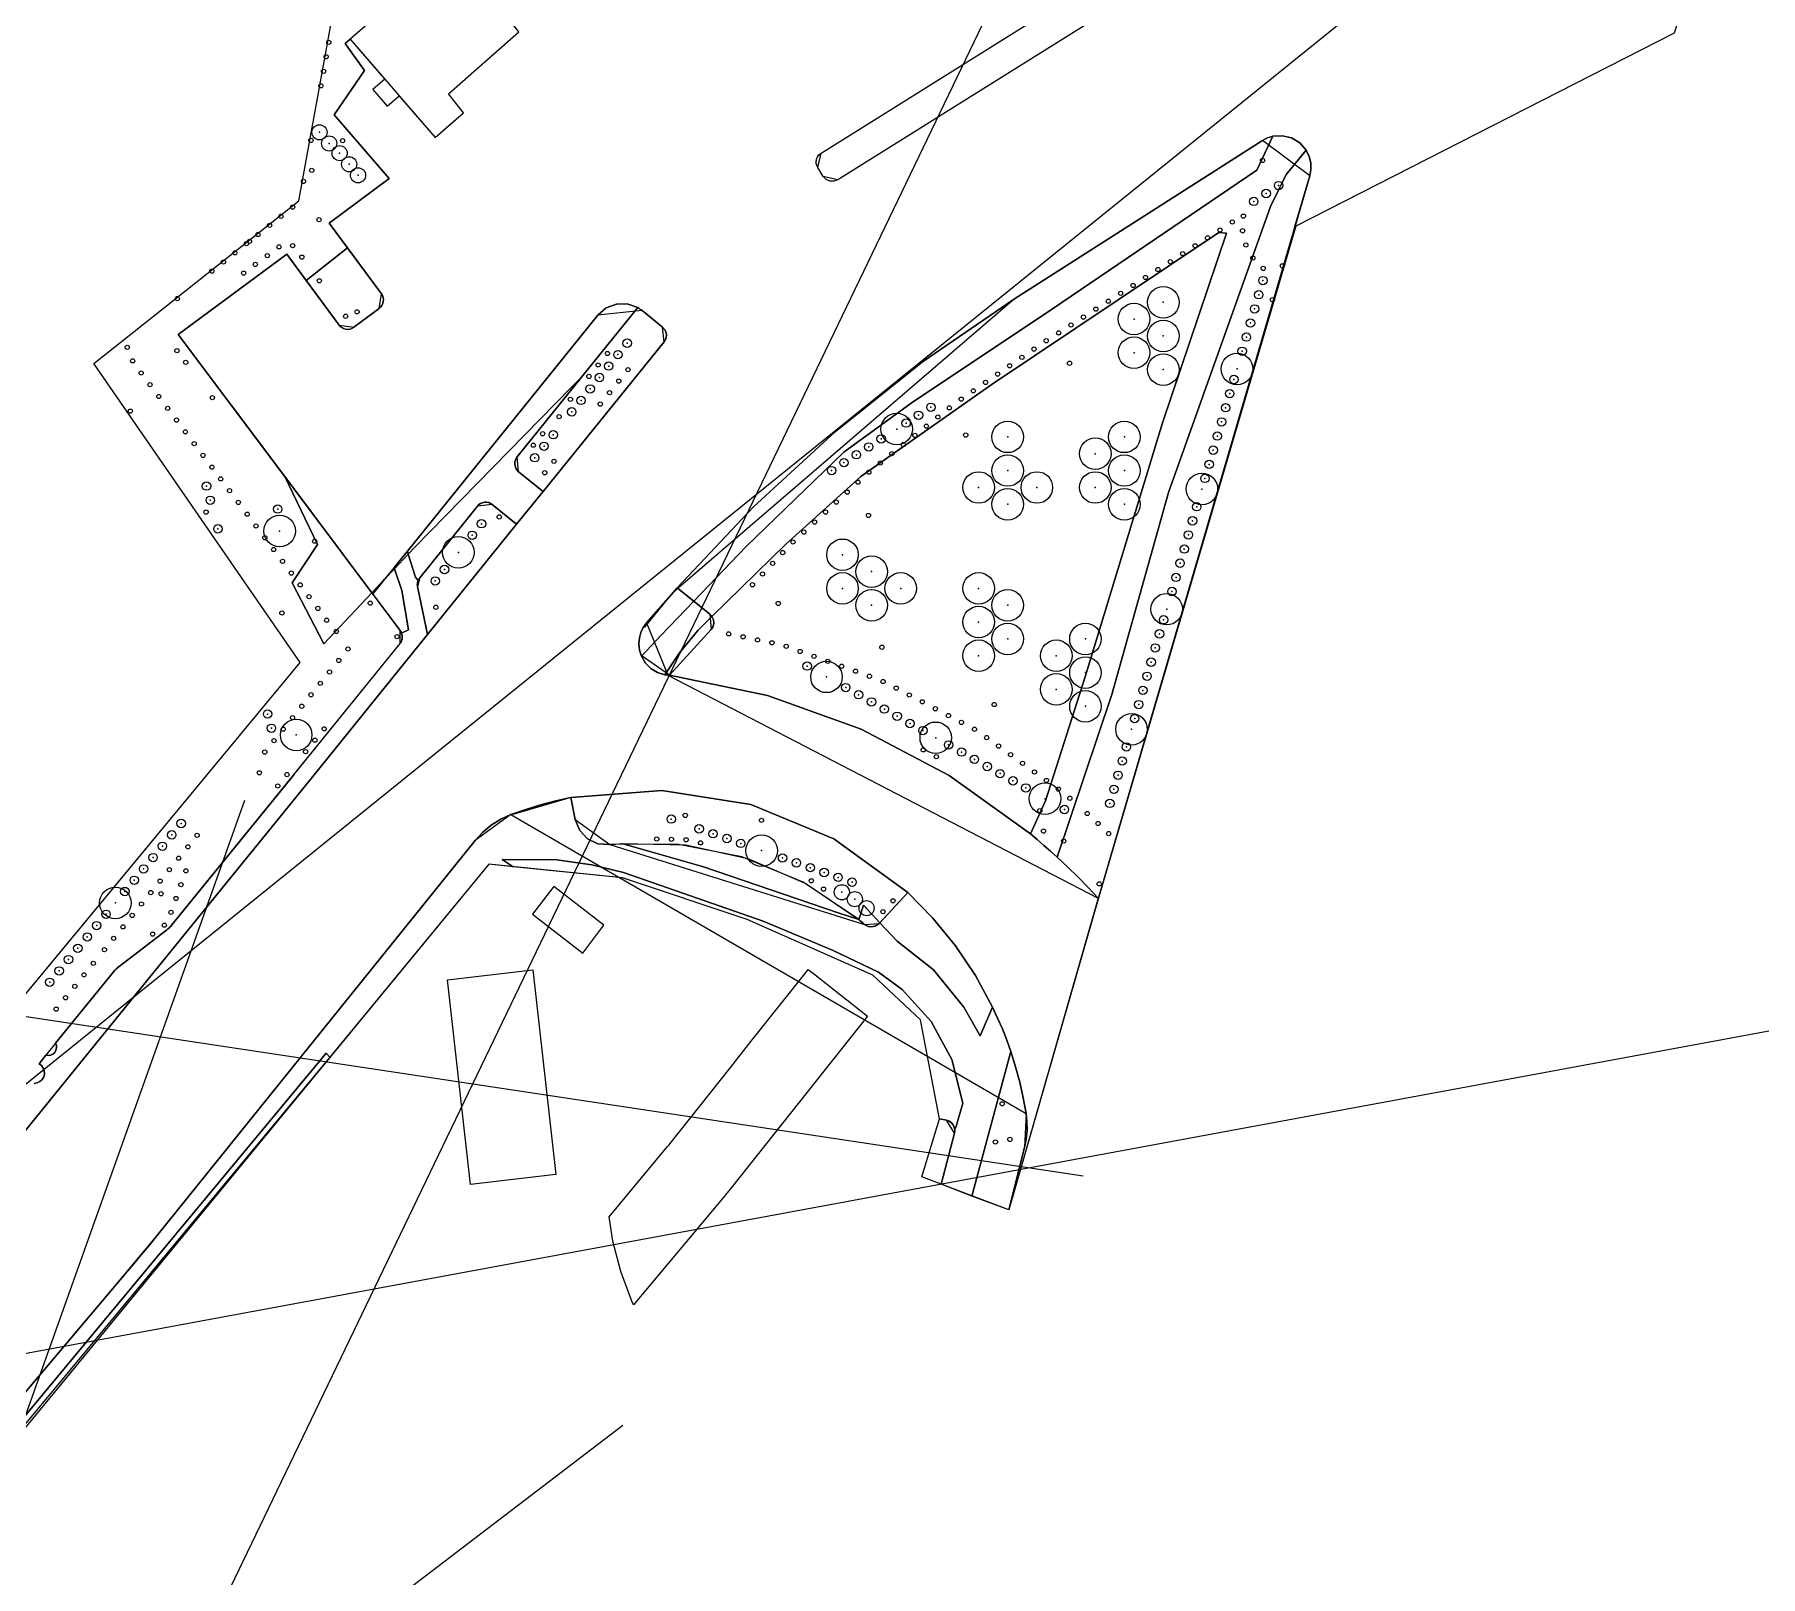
# Model space of a CAD drawing. Header units: metres. Extents: x 13966 to 15478, y -1639 to -430.
# Drawn here: x 15147.6 to 15311.7, y -675.9 to -529.3 of the extents above; entities that cross this region are included whole.
import ezdxf

# ---------------------------------------------------------------- set-up
doc = ezdxf.new("R2010")
doc.units = ezdxf.units.M
for name, color, linetype in [('BOUNDARY', 7, 'Continuous'), ('BUILDING', 7, 'Continuous'), ('CURB', 7, 'Continuous'), ('ELECTR_CABLE', 7, 'Continuous'), ('ELECTR_CABLE_COMM', 7, 'Continuous'), ('GRASS', 7, 'Continuous'), ('NEW_BUSH', 3, 'Continuous'), ('NEW_TREE', 3, 'Continuous'), ('ROAD', 7, 'Continuous'), ('SEWER', 7, 'Continuous'), ('SIDEWALK_PATH', 7, 'Continuous'), ('WATER_PIPELINE', 7, 'Continuous')]:
    doc.layers.add(name, color=color, linetype=linetype)

# ---------------------------------------------------------------- blocks, each defined once
blk = doc.blocks.new('ПУЗЫРЕПЛОДНИК_TINY_WINE_GOLD')
blk.add_circle((0, 0), 0.2)
blk = doc.blocks.new('ЛАПЧАТКА_GOLDFINGER')
blk.add_circle((0, 0), 0.2)
blk = doc.blocks.new('ИВА_БУЛЛАТА')
blk.add_circle((0, 0), 0.2)
blk = doc.blocks.new('СПИРЕЯ_GREFSHEIM')
blk.add_circle((0, 0), 0.2)
blk = doc.blocks.new('ПУЗЫРЕПЛОДНИК_LADY_IN_RED')
blk.add_circle((0, 0), 0.2)
blk = doc.blocks.new('КЛЕН_PRINCETON_GOLD')
blk.add_circle((0, 0), 0.2)
blk = doc.blocks.new('КЛЕН_ГИННАЛА')
blk.add_circle((0, 0), 0.2)
blk = doc.blocks.new('КЛЕН_CRIMSON_SENTRY')
blk.add_circle((0, 0), 0.2)

msp = doc.modelspace()

# ---------------------------------------------------------------- linework, layer by layer
at = {"layer": 'BOUNDARY'}
msp.add_lwpolyline([(15099.76, -677.31), (15172.89, -589.01), (15153.27, -560.58), (15172.77, -545.1), (15178.3, -514.77), (15188.78, -511.69), (15192.5, -514.97), (15195.76, -514.74), (15199.17, -514.5), (15282.57, -480.52), (15287.6, -482.38), (15307.01, -518.02), (15303.54, -529.16), (15267.55, -547.51), (15248.82, -611.29), (15240.27, -641.06), (15232, -637.9), (15233.68, -632.38), (15231.87, -622.97), (15227.34, -618.72), (15215.41, -613.43), (15203.53, -609.47), (15190.82, -608.19), (15141.25, -668.44)], dxfattribs=at)
at = {"layer": 'BUILDING'}
for points in [[(15187.03, -537.94), (15188.44, -536.73), (15186.99, -534.93), (15193.7, -529.05), (15192.38, -527.38), (15194.22, -525.71), (15193.25, -524.51), (15193.57, -524.2), (15189.48, -519.44), (15185.63, -522.78), (15184.87, -523.44), (15183.21, -524.88), (15182.46, -525.54), (15177.64, -529.73), (15180.42, -532.94), (15180.95, -533.55), (15182.12, -534.9), (15182.31, -535.13), (15182.61, -535.47), (15185.72, -539.07), (15187.03, -537.94)], [(15197, -610.3), (15196.66, -610.74), (15194.99, -612.94), (15199.77, -616.63), (15201.78, -613.99), (15197, -610.3)], [(15189.09, -638.62), (15186.89, -619.16), (15195.01, -618.24), (15197.21, -637.69)], [(15207.83, -635.03), (15207.95, -634.9), (15213.84, -627.47), (15215.76, -625.05), (15218.64, -621.43), (15221.12, -618.29), (15221.21, -618.18), (15221.69, -618.56), (15226.83, -622.63), (15213.91, -638.91), (15213.51, -639.42), (15213.44, -639.5), (15213.23, -639.75), (15204.6, -650.09), (15204.6, -650.08), (15204.43, -649.73), (15203.38, -646.91), (15202.63, -644.01), (15202.27, -641.71)]]:
    msp.add_lwpolyline(points, close=True, dxfattribs=at)
at = {"layer": 'CURB'}
msp.add_lwpolyline([(15222.63, -542.79), (15222.1, -541.94), (15222.42, -540.56), (15272.66, -509.13), (15274.04, -509.44), (15274.57, -510.29), (15274.25, -511.67), (15224.01, -543.1)], close=True, dxfattribs=at)
for points in [[(15172.25, -599.72), (15182.39, -587.18), (15182.41, -585.96), (15161.3, -557.83), (15171.62, -550.19), (15176.6, -556.92), (15178, -557.13), (15180.41, -555.35), (15180.62, -553.95), (15175.64, -547.22), (15181.37, -542.97), (15176.14, -536.92), (15179, -532.72), (15177.16, -530.15), (15177.64, -529.73)], [(15264.39, -539.37), (15240.8, -554.41), (15208.4, -582.3), (15205.84, -585.23)], [(15268.88, -542.74), (15264.39, -539.37)], [(15248.79, -611.41), (15268.88, -542.74)], [(15173.42, -600.66), (15207.5, -558.51), (15207.35, -557.11), (15205.41, -555.54), (15201.19, -555.99), (15179.8, -582.48)], [(15195.99, -572.74), (15193.67, -570.87), (15193.52, -569.46), (15204.99, -555.25)], [(15193.48, -575.85), (15191.16, -573.98), (15189.75, -574.13), (15184.26, -580.95), (15184.05, -581.78), (15185.01, -586.34)], [(15193.48, -575.85), (15195.99, -572.74)], [(15208.73, -581.89), (15211.86, -584.42), (15211.97, -585.87), (15208.02, -590.22)], [(15205.65, -585.68), (15208.17, -582.57)], [(15205.84, -585.23), (15207.85, -590.2)], [(15208.02, -590.22), (15205.32, -588.33)], [(15207.85, -590.2), (15248.78, -611.42)], [(15172.29, -599.67), (15160.7, -613.96), (15160.2, -614.45), (15155.68, -617.9), (15155.17, -618.39), (15149.65, -625.21), (15148.73, -626.34), (15148.07, -627.15)], [(15158.17, -619.46), (15173.42, -600.66)], [(15198.64, -601.84), (15193.12, -603.45)], [(15198.64, -601.84), (15199.05, -603.93), (15202.33, -606.32), (15226.55, -613.9), (15227.94, -613.82), (15230.67, -610.88)], [(15192.94, -603.47), (15189.53, -605.94)], [(15192.94, -603.47), (15241.92, -631.87), (15241.77, -635.12), (15240.26, -641.06)], [(15215.47, -793.81), (15215.22, -794.85), (15211.74, -797.91), (15197.91, -799.35), (15188.92, -797.66), (15089.72, -746.59), (15086.54, -727.63), (15101.35, -712.14), (15101.84, -711.59), (15156.3, -647.11), (15159.27, -643.51), (15189.53, -605.94)], [(15144.44, -636.39), (15158.17, -619.46)], [(15236.77, -639.73), (15240.46, -625.99)], [(15233.83, -638.6), (15235.11, -633.75), (15234.34, -632.52), (15233.68, -632.38)]]:
    msp.add_lwpolyline(points, dxfattribs=at)
at = {"layer": 'ELECTR_CABLE'}
msp.add_line((15203.56, -661.56), (14906.97, -887.83), dxfattribs=at)
at = {"layer": 'ELECTR_CABLE_COMM'}
for p, q in [((15002.98, -745.18), (15277.34, -523.69)), ((14872.7, -581.38), (15247.34, -637.81))]:
    msp.add_line(p, q, dxfattribs=at)
at = {"layer": 'GRASS'}
for points in [[(15104.1, -672.07), (15172.89, -589.01), (15153.27, -560.58), (15172.77, -545.1), (15178.3, -514.77)], [(15178.81, -528.71), (15177.16, -530.15), (15179, -532.72), (15176.14, -536.92), (15181.37, -542.97), (15175.64, -547.22), (15177.39, -549.58), (15173.47, -552.69), (15171.62, -550.19), (15161.3, -557.83), (15171.43, -571.32), (15174.54, -577.79), (15172.15, -581.42), (15175.15, -587.23), (15179.72, -582.37), (15181.35, -584.55), (15182.41, -585.96), (15182.54, -586.21), (15182.61, -586.49), (15182.59, -586.77), (15182.5, -587.05), (15160.7, -613.96), (15160.59, -614.09), (15160.47, -614.22), (15160.33, -614.34), (15160.2, -614.45), (15155.68, -617.9), (15155.54, -618.01), (15155.41, -618.13), (15155.29, -618.26), (15155.17, -618.39), (15149.65, -625.21), (15149.72, -625.43), (15149.73, -625.65), (15149.68, -625.87), (15149.56, -626.07), (15149.39, -626.23), (15149.19, -626.33), (15148.96, -626.37), (15148.73, -626.34), (15148.07, -627.15), (15148.3, -627.33), (15148.47, -627.56), (15148.57, -627.83), (15148.58, -628.12), (15148.51, -628.41), (15148.36, -628.65), (15148.15, -628.85), (15147.89, -628.98), (15147.6, -629.02)]]:
    msp.add_lwpolyline(points, dxfattribs=at)
for points in [[(15210.32, -583.18), (15208.74, -581.91), (15216.01, -574.2), (15223.8, -567.03), (15232.07, -560.42), (15240.8, -554.41), (15264.39, -539.37), (15264.62, -539.24), (15264.86, -539.13), (15265.1, -539.04), (15265.36, -538.97), (15263.85, -542.2), (15244.43, -555.36), (15230.99, -564.35), (15224.58, -569), (15215.31, -577.96)], [(15211.86, -584.42), (15210.32, -583.18), (15215.31, -577.96), (15224.58, -569), (15230.99, -564.35), (15244.43, -555.36), (15263.85, -542.2), (15265.36, -538.97), (15266.28, -538.91), (15267.16, -539.13), (15267.94, -539.6), (15268.54, -540.3), (15266.63, -542.59), (15265.14, -545.64), (15255.45, -572.85), (15250.06, -592.06), (15244.87, -607.51), (15244.25, -606.95), (15243.61, -606.39), (15242.97, -605.84), (15242.33, -605.29), (15243.77, -602.14), (15247.54, -590.36), (15254.87, -566.2), (15260.96, -548.19), (15260.24, -548.12), (15250.66, -554.52), (15238.68, -562.55), (15226.21, -571.32), (15219.03, -577.77), (15212.05, -584.62), (15212.01, -584.57), (15211.96, -584.52), (15211.91, -584.47)], [(15248.78, -611.41), (15247.83, -610.41), (15246.86, -609.42), (15245.88, -608.46), (15244.87, -607.51), (15250.06, -592.06), (15255.45, -572.85), (15265.14, -545.64), (15266.63, -542.59), (15268.54, -540.3), (15268.82, -540.88), (15268.98, -541.49), (15269, -542.12), (15268.88, -542.74), (15249.01, -610.65), (15248.82, -611.29)], [(15176.6, -556.92), (15173.47, -552.69), (15177.39, -549.58), (15180.62, -553.95), (15180.72, -554.12), (15180.78, -554.3), (15180.81, -554.49), (15180.8, -554.69), (15180.75, -554.88), (15180.67, -555.06), (15180.55, -555.21), (15180.41, -555.35), (15178, -557.13), (15177.83, -557.23), (15177.64, -557.3), (15177.45, -557.33), (15177.25, -557.32), (15177.06, -557.27), (15176.89, -557.19), (15176.73, -557.07)], [(15242.33, -605.29), (15234.61, -599.74), (15226.24, -595.34), (15217.33, -592.15), (15208.02, -590.22), (15211.97, -585.87), (15212.16, -585.59), (15212.23, -585.26), (15212.2, -584.93), (15212.05, -584.62), (15219.03, -577.77), (15226.21, -571.32), (15238.68, -562.55), (15250.66, -554.52), (15260.24, -548.12), (15260.96, -548.19), (15254.87, -566.2), (15247.54, -590.36), (15243.77, -602.14)], [(15193.67, -570.87), (15193.52, -570.71), (15193.4, -570.52), (15193.33, -570.31), (15193.3, -570.09), (15193.32, -569.92), (15193.36, -569.76), (15193.43, -569.61), (15193.52, -569.46), (15199.65, -561.87), (15204.99, -555.25), (15205.1, -555.32), (15205.2, -555.39), (15205.31, -555.46), (15205.41, -555.54), (15207.35, -557.11), (15207.61, -557.41), (15207.72, -557.78), (15207.69, -558.16), (15207.5, -558.51), (15195.99, -572.74)], [(15174.54, -577.79), (15171.43, -571.32), (15179.72, -582.37), (15175.15, -587.23), (15172.15, -581.42)], [(15184.05, -581.78), (15184.05, -581.73), (15184.04, -581.68), (15184.03, -581.63), (15184.03, -581.58), (15184.04, -581.48), (15184.05, -581.39), (15184.07, -581.29), (15184.11, -581.2), (15184.14, -581.13), (15184.17, -581.07), (15184.21, -581.01), (15184.26, -580.95), (15189.75, -574.13), (15189.89, -573.99), (15190.05, -573.88), (15190.23, -573.81), (15190.43, -573.77), (15190.62, -573.77), (15190.82, -573.8), (15191, -573.88), (15191.16, -573.98), (15193.48, -575.85), (15185.01, -586.33)], [(15199.05, -603.93), (15198.64, -601.84), (15207.29, -601.16), (15215.74, -602.51), (15223.65, -605.78), (15230.67, -610.88), (15228.02, -613.74), (15226.46, -612.08), (15226.01, -613.44), (15220.73, -609.88), (15214.89, -607.47), (15208.7, -606.26), (15202.33, -606.32), (15201.21, -606.24), (15200.22, -605.76), (15199.48, -604.97)], [(15226.55, -613.9), (15226.42, -613.78), (15226.28, -613.67), (15226.15, -613.55), (15226.01, -613.44), (15226.46, -612.08), (15228.02, -613.74), (15227.94, -613.82), (15227.62, -614.05), (15227.26, -614.14), (15226.89, -614.09)], [(15240.26, -641.06), (15236.77, -639.73), (15240.46, -625.99), (15240.91, -627.44), (15241.31, -628.9), (15241.64, -630.38), (15241.92, -631.87), (15242, -632.68), (15242.01, -633.5), (15241.93, -634.31), (15241.77, -635.12)], [(15233.83, -638.6), (15232, -637.9), (15233.68, -632.38), (15234.34, -632.52), (15234.54, -632.58), (15234.71, -632.68), (15234.87, -632.81), (15234.99, -632.97), (15235.08, -633.15), (15235.13, -633.35), (15235.14, -633.55), (15235.11, -633.75)]]:
    msp.add_lwpolyline(points, close=True, dxfattribs=at)
at = {"layer": 'NEW_BUSH'}
for centre, radius in [((15174.73, -538.59), 0.72), ((15175.65, -539.65), 0.72), ((15176.65, -540.57), 0.72), ((15177.56, -541.63), 0.72), ((15178.4, -542.68), 0.72), ((15263.56, -545.16), 0.4), ((15264.74, -544.41), 0.4), ((15265.92, -543.66), 0.4), ((15264.43, -552.69), 0.4), ((15264.04, -554.03), 0.4), ((15263.64, -555.38), 0.4), ((15262.86, -558.06), 0.4), ((15263.25, -556.72), 0.4), ((15203.11, -559.73), 0.4), ((15203.99, -558.64), 0.4), ((15262.46, -559.41), 0.4), ((15202.23, -560.82), 0.4), ((15200.47, -562.99), 0.4), ((15201.35, -561.9), 0.4), ((15261.68, -562.09), 0.4), ((15199.6, -564.08), 0.4), ((15232.87, -564.73), 0.4), ((15260.89, -564.78), 0.4), ((15261.28, -563.44), 0.4), ((15198.72, -565.17), 0.4), ((15230.51, -566.24), 0.4), ((15231.69, -565.49), 0.4), ((15260.5, -566.13), 0.4), ((15196.96, -567.35), 0.4), ((15228.14, -567.74), 0.4), ((15260.1, -567.47), 0.4), ((15195.2, -569.53), 0.4), ((15196.08, -568.44), 0.4), ((15225.78, -569.25), 0.4), ((15226.96, -568.5), 0.4), ((15259.71, -568.81), 0.4), ((15223.42, -570.75), 0.4), ((15224.6, -570), 0.4), ((15259.32, -570.16), 0.4), ((15163.99, -572.23), 0.4), ((15258.92, -571.5), 0.4), ((15164.35, -573.58), 0.4), ((15170.76, -574.41), 0.4), ((15258.14, -574.19), 0.4), ((15165.08, -576.29), 0.4), ((15190.14, -575.81), 0.4), ((15257.74, -575.53), 0.4), ((15189.26, -576.9), 0.4), ((15257.35, -576.87), 0.4), ((15256.56, -579.56), 0.4), ((15256.96, -578.22), 0.4), ((15185.74, -581.25), 0.4), ((15186.62, -580.16), 0.4), ((15256.17, -580.91), 0.4), ((15255.78, -582.25), 0.4), ((15254.99, -584.94), 0.4), ((15254.2, -587.62), 0.4), ((15254.6, -586.28), 0.4), ((15221.1, -589.34), 0.4), ((15253.81, -588.97), 0.4), ((15253.42, -590.31), 0.4), ((15224.77, -591.39), 0.4), ((15225.99, -592.07), 0.4), ((15227.22, -592.75), 0.4), ((15253.02, -591.65), 0.4), ((15169.8, -593.9), 0.4), ((15228.44, -593.43), 0.4), ((15229.66, -594.11), 0.4), ((15252.24, -594.34), 0.4), ((15252.63, -593), 0.4), ((15170.16, -595.25), 0.4), ((15230.88, -594.8), 0.4), ((15232.11, -595.48), 0.4), ((15234.55, -596.84), 0.4), ((15235.78, -597.52), 0.4), ((15251.45, -597.03), 0.4), ((15237, -598.21), 0.4), ((15238.22, -598.89), 0.4), ((15251.06, -598.37), 0.4), ((15239.44, -599.57), 0.4), ((15240.67, -600.25), 0.4), ((15241.89, -600.93), 0.4), ((15250.66, -599.72), 0.4), ((15249.88, -602.4), 0.4), ((15250.27, -601.06), 0.4), ((15208.18, -603.89), 0.4), ((15245.56, -602.98), 0.4), ((15160.69, -605.39), 0.4), ((15161.58, -604.31), 0.4), ((15210.83, -604.82), 0.4), ((15212.15, -605.28), 0.4), ((15213.47, -605.74), 0.4), ((15158.91, -607.55), 0.4), ((15159.8, -606.47), 0.4), ((15214.79, -606.2), 0.4), ((15158.01, -608.63), 0.4), ((15218.76, -607.59), 0.4), ((15220.08, -608.05), 0.4), ((15221.4, -608.51), 0.4), ((15222.72, -608.97), 0.4), ((15156.23, -610.78), 0.4), ((15157.12, -609.71), 0.4), ((15224.04, -609.43), 0.4), ((15224.4, -610.85), 0.72), ((15225.37, -609.89), 0.4), ((15225.63, -611.51), 0.72), ((15226.75, -612.36), 0.72), ((15153.55, -614.02), 0.4), ((15154.44, -612.94), 0.4), ((15152.66, -615.1), 0.4), ((15150.87, -617.25), 0.4), ((15151.76, -616.18), 0.4), ((15149.98, -618.33), 0.4), ((15149.08, -619.41), 0.4)]:
    msp.add_circle(centre, radius, dxfattribs=at)
for p in [(15174.73, -538.59), (15175.65, -539.65), (15176.65, -540.57), (15177.56, -541.63), (15178.4, -542.68), (15264.74, -544.41), (15265.92, -543.66), (15263.56, -545.16), (15264.43, -552.69), (15264.04, -554.03), (15263.64, -555.38), (15263.25, -556.72), (15203.99, -558.64), (15262.46, -559.41), (15262.86, -558.06), (15202.23, -560.82), (15203.11, -559.73), (15201.35, -561.9), (15261.68, -562.09), (15199.6, -564.08), (15200.47, -562.99), (15261.28, -563.44), (15198.72, -565.17), (15231.69, -565.49), (15232.87, -564.73), (15260.5, -566.13), (15260.89, -564.78), (15196.96, -567.35), (15228.14, -567.74), (15230.51, -566.24), (15260.1, -567.47), (15196.08, -568.44), (15225.78, -569.25), (15226.96, -568.5), (15259.71, -568.81), (15195.2, -569.53), (15223.42, -570.75), (15224.6, -570), (15259.32, -570.16), (15163.99, -572.23), (15258.92, -571.5), (15164.35, -573.58), (15258.14, -574.19), (15170.76, -574.41), (15190.14, -575.81), (15257.74, -575.53), (15165.08, -576.29), (15189.26, -576.9), (15257.35, -576.87), (15256.96, -578.22), (15186.62, -580.16), (15256.17, -580.91), (15256.56, -579.56), (15185.74, -581.25), (15255.78, -582.25), (15254.99, -584.94), (15254.6, -586.28), (15253.81, -588.97), (15254.2, -587.62), (15221.1, -589.34), (15253.42, -590.31), (15224.77, -591.39), (15225.99, -592.07), (15253.02, -591.65), (15169.8, -593.9), (15227.22, -592.75), (15228.44, -593.43), (15252.63, -593), (15170.16, -595.25), (15229.66, -594.11), (15230.88, -594.8), (15232.11, -595.48), (15252.24, -594.34), (15234.55, -596.84), (15251.45, -597.03), (15235.78, -597.52), (15237, -598.21), (15238.22, -598.89), (15251.06, -598.37), (15239.44, -599.57), (15240.67, -600.25), (15250.66, -599.72), (15241.89, -600.93), (15250.27, -601.06), (15245.56, -602.98), (15249.88, -602.4), (15160.69, -605.39), (15161.58, -604.31), (15208.18, -603.89), (15210.83, -604.82), (15212.15, -605.28), (15159.8, -606.47), (15213.47, -605.74), (15214.79, -606.2), (15158.01, -608.63), (15158.91, -607.55), (15218.76, -607.59), (15220.08, -608.05), (15221.4, -608.51), (15157.12, -609.71), (15222.72, -608.97), (15224.04, -609.43), (15225.37, -609.89), (15156.23, -610.78), (15224.4, -610.85), (15225.63, -611.51), (15154.44, -612.94), (15226.75, -612.36), (15152.66, -615.1), (15153.55, -614.02), (15151.76, -616.18), (15149.98, -618.33), (15150.87, -617.25), (15149.08, -619.41)]:
    msp.add_point(p, dxfattribs=at)
at = {"layer": 'NEW_TREE'}
for centre in [(15254.96, -554.75), (15252.18, -556.35), (15254.96, -557.95), (15252.18, -559.55), (15254.96, -561.15), (15261.97, -561.09), (15229.62, -566.8), (15240.17, -567.55), (15251.26, -567.55), (15248.49, -569.15), (15240.17, -570.75), (15251.26, -570.75), (15237.4, -572.36), (15242.94, -572.36), (15248.49, -572.36), (15258.63, -572.51), (15240.17, -573.96), (15251.26, -573.96), (15170.94, -576.5), (15187.94, -578.53), (15224.46, -578.76), (15227.23, -580.36), (15224.46, -581.96), (15230, -581.96), (15237.4, -581.96), (15227.23, -583.56), (15240.17, -583.56), (15255.29, -583.93), (15237.4, -585.16), (15240.17, -586.76), (15247.56, -586.76), (15237.4, -588.36), (15244.79, -588.36), (15222.94, -590.37), (15247.56, -589.96), (15244.79, -591.56), (15247.56, -593.16), (15251.94, -595.35), (15172.52, -595.89), (15233.33, -596.16), (15243.72, -601.95), (15216.77, -606.89), (15155.33, -611.86)]:
    msp.add_circle(centre, 1.5, dxfattribs=at)
for p in [(15254.96, -554.75), (15252.18, -556.35), (15252.18, -559.55), (15254.96, -557.95), (15254.96, -561.15), (15261.97, -561.09), (15229.62, -566.8), (15240.17, -567.55), (15251.26, -567.55), (15248.49, -569.15), (15240.17, -570.75), (15251.26, -570.75), (15237.4, -572.36), (15242.94, -572.36), (15248.49, -572.36), (15258.63, -572.51), (15240.17, -573.96), (15251.26, -573.96), (15170.94, -576.5), (15187.94, -578.53), (15224.46, -578.76), (15227.23, -580.36), (15224.46, -581.96), (15230, -581.96), (15237.4, -581.96), (15227.23, -583.56), (15240.17, -583.56), (15255.29, -583.93), (15237.4, -585.16), (15240.17, -586.76), (15247.56, -586.76), (15237.4, -588.36), (15244.79, -588.36), (15222.94, -590.37), (15247.56, -589.96), (15244.79, -591.56), (15247.56, -593.16), (15251.94, -595.35), (15172.52, -595.89), (15233.33, -596.16), (15243.72, -601.95), (15216.77, -606.89), (15155.33, -611.86)]:
    msp.add_point(p, dxfattribs=at)
at = {"layer": 'ROAD'}
for points in [[(15274.25, -511.67), (15224.01, -543.1), (15223.64, -543.24), (15223.26, -543.23), (15222.91, -543.07), (15222.63, -542.79), (15222.1, -541.94), (15222.04, -541.81), (15221.99, -541.68), (15221.96, -541.55), (15221.95, -541.41), (15221.98, -541.16), (15222.08, -540.92), (15222.22, -540.72), (15222.42, -540.56), (15272.66, -509.13)], [(15303.54, -529.16), (15270.61, -545.95), (15267.55, -547.51), (15267.48, -547.55), (15268.88, -542.74), (15269, -542.12), (15268.98, -541.49), (15268.82, -540.88), (15268.54, -540.3), (15267.94, -539.6), (15267.16, -539.13), (15266.28, -538.91), (15265.36, -538.97), (15265.1, -539.04), (15264.86, -539.13), (15264.62, -539.24), (15264.39, -539.37), (15240.8, -554.41), (15232.07, -560.42), (15223.8, -567.03), (15216.01, -574.2), (15208.74, -581.91), (15208.4, -582.3), (15205.84, -585.23), (15205.52, -585.67), (15205.29, -586.15), (15205.15, -586.67), (15205.1, -587.21), (15205.12, -587.52), (15205.17, -587.82), (15205.24, -588.12), (15205.35, -588.41), (15205.74, -589.05), (15206.25, -589.57), (15206.88, -589.94), (15207.58, -590.16), (15207.85, -590.2), (15208.02, -590.22), (15217.33, -592.15), (15226.24, -595.34), (15234.61, -599.74), (15242.33, -605.29), (15242.97, -605.84), (15243.61, -606.39), (15244.25, -606.95), (15244.87, -607.51), (15245.88, -608.46), (15246.86, -609.42), (15247.83, -610.41), (15248.78, -611.41), (15240.27, -641.06), (15241.77, -635.12), (15241.93, -634.31), (15242.01, -633.5), (15242, -632.68), (15241.92, -631.87), (15241.64, -630.38), (15241.31, -628.9), (15240.91, -627.44), (15240.46, -625.99), (15240.08, -624.92), (15239.66, -623.85), (15239.21, -622.81), (15238.73, -621.77), (15237.1, -618.77), (15235.21, -615.95), (15233.06, -613.31), (15230.67, -610.88), (15223.65, -605.78), (15215.74, -602.51), (15207.29, -601.16), (15198.64, -601.84), (15197.19, -602.16), (15195.76, -602.54), (15194.34, -602.97), (15192.94, -603.47), (15191.97, -603.91), (15191.07, -604.47), (15190.25, -605.15), (15189.53, -605.94), (15159.27, -643.51), (15158.53, -644.42), (15157.79, -645.32), (15157.05, -646.22), (15156.3, -647.11), (15101.84, -711.59)], [(15144.44, -636.39), (15158.17, -619.46), (15173.42, -600.66), (15185, -586.33), (15193.48, -575.85), (15195.99, -572.74), (15207.5, -558.51), (15207.69, -558.16), (15207.72, -557.78), (15207.61, -557.41), (15207.35, -557.11), (15205.41, -555.54), (15205.31, -555.46), (15205.2, -555.39), (15205.1, -555.32), (15204.99, -555.25), (15203.99, -554.91), (15202.96, -554.92), (15201.99, -555.29), (15201.19, -555.99), (15183.09, -578.42), (15181.84, -579.97), (15180.93, -581.08), (15179.72, -582.37), (15171.43, -571.32), (15161.3, -557.83), (15171.62, -550.19), (15173.47, -552.69), (15176.6, -556.92), (15176.89, -557.19), (15177.25, -557.32), (15177.64, -557.3), (15178, -557.13), (15180.41, -555.35), (15180.55, -555.21), (15180.67, -555.06), (15180.75, -554.88), (15180.8, -554.69), (15180.81, -554.49), (15180.78, -554.3), (15180.72, -554.12), (15180.62, -553.95), (15177.39, -549.58), (15175.64, -547.22), (15181.37, -542.97), (15176.14, -536.92), (15179, -532.72), (15177.16, -530.15), (15177.64, -529.73), (15180.95, -533.55), (15179.81, -534.53), (15181.18, -536.11), (15182.31, -535.13), (15185.72, -539.07), (15188.44, -536.73), (15186.99, -534.93), (15193.7, -529.05)]]:
    msp.add_lwpolyline(points, dxfattribs=at)
at = {"layer": 'SEWER'}
msp.add_line((15167.59, -602.13), (15072.43, -869.19), dxfattribs=at)
at = {"layer": 'SIDEWALK_PATH'}
for points in [[(15222.1, -541.94), (15221.96, -541.57), (15221.98, -541.18), (15222.13, -540.83), (15222.42, -540.56), (15272.66, -509.13), (15273.03, -508.99), (15273.42, -509), (15273.77, -509.15), (15274.04, -509.44), (15274.57, -510.29), (15274.66, -510.47), (15274.71, -510.66), (15274.72, -510.85), (15274.7, -511.05), (15274.63, -511.23), (15274.54, -511.4), (15274.41, -511.55), (15274.25, -511.67), (15224.01, -543.1), (15223.64, -543.24), (15223.26, -543.23), (15222.91, -543.07), (15222.63, -542.79)], [(15183.17, -578.7), (15183.09, -578.42), (15201.19, -555.99), (15201.99, -555.29), (15202.96, -554.92), (15203.99, -554.91), (15204.99, -555.25), (15199.65, -561.87), (15198.66, -562.84), (15183.8, -578.03)], [(15183.86, -580.89), (15183.17, -578.7), (15183.8, -578.03), (15198.66, -562.84), (15199.65, -561.87), (15193.52, -569.46), (15193.43, -569.61), (15193.36, -569.76), (15193.32, -569.92), (15193.3, -570.09), (15193.33, -570.31), (15193.4, -570.52), (15193.52, -570.71), (15193.67, -570.87), (15195.99, -572.74), (15193.48, -575.85), (15191.16, -573.98), (15191, -573.88), (15190.82, -573.8), (15190.62, -573.77), (15190.43, -573.77), (15190.23, -573.81), (15190.05, -573.88), (15189.89, -573.99), (15189.75, -574.13), (15184.26, -580.95), (15184.21, -581.01), (15184.17, -581.07), (15184.14, -581.13), (15184.11, -581.2)], [(15181.87, -580.08), (15181.84, -579.97), (15183.09, -578.42), (15183.17, -578.7)], [(15182.41, -585.96), (15179.8, -582.48), (15180.93, -581.08), (15181.87, -580.08), (15182.55, -582.17), (15183.21, -585.91), (15182.54, -586.2), (15182.52, -586.14), (15182.49, -586.07), (15182.45, -586.01)], [(15205.35, -588.41), (15205.24, -588.12), (15205.17, -587.82), (15205.12, -587.52), (15205.1, -587.21), (15205.15, -586.67), (15205.29, -586.15), (15205.52, -585.67), (15205.84, -585.23), (15208.4, -582.3), (15208.49, -582.2), (15208.57, -582.1), (15208.66, -582), (15208.74, -581.91), (15210.32, -583.18), (15207.23, -586.41)], [(15205.36, -588.41), (15207.23, -586.41), (15210.32, -583.18), (15211.86, -584.42), (15211.91, -584.47), (15211.96, -584.52), (15212.01, -584.57), (15212.05, -584.62), (15210.7, -585.95), (15208.96, -588.07), (15207.58, -590.16), (15206.88, -589.94), (15206.25, -589.57), (15205.74, -589.05)], [(15207.85, -590.2), (15207.78, -590.19), (15207.71, -590.18), (15207.65, -590.17), (15207.58, -590.16), (15208.96, -588.07), (15210.7, -585.95), (15212.05, -584.62), (15212.2, -584.93), (15212.23, -585.26), (15212.16, -585.59), (15211.97, -585.87), (15208.02, -590.22), (15207.94, -590.21)], [(15211.23, -608.43), (15203.48, -606.22), (15209.56, -606.35), (15215.45, -607.64), (15220.98, -610.02), (15226.01, -613.44), (15224.04, -612.8)], [(15193.16, -608.43), (15192.09, -607.72), (15197.3, -607.75), (15200.62, -608.23), (15203.64, -608.96), (15216.93, -613.61), (15223.57, -616.4), (15227.88, -618.45), (15230.12, -620.1), (15232.88, -623.13), (15234.84, -626.75), (15235.89, -630.89), (15235.25, -633.21), (15235.12, -633.31), (15235.03, -633.03), (15234.85, -632.8), (15234.62, -632.62), (15234.34, -632.52), (15233.68, -632.38), (15231.87, -622.97), (15227.34, -618.72), (15215.41, -613.43), (15203.53, -609.47)], [(15229.65, -615.49), (15228.02, -613.74), (15230.67, -610.88), (15233.06, -613.31), (15235.21, -615.95), (15237.1, -618.77), (15238.73, -621.77), (15237.55, -624.49), (15236.01, -621.76), (15233.1, -618.23)], [(15096.64, -720.68), (15096.53, -720.6), (15096.42, -720.53), (15096.3, -720.47), (15096.17, -720.43), (15096.43, -719.61), (15105.51, -709.88), (15112.88, -701.39), (15175.36, -626.14), (15175.72, -626.53), (15097.11, -721.14)]]:
    msp.add_lwpolyline(points, close=True, dxfattribs=at)
for points in [[(15147.6, -629.02), (15147.89, -628.98), (15148.15, -628.85), (15148.36, -628.65), (15148.51, -628.41), (15148.58, -628.12), (15148.57, -627.83), (15148.47, -627.56), (15148.3, -627.33), (15148.07, -627.15), (15148.73, -626.34), (15148.96, -626.37), (15149.19, -626.33), (15149.39, -626.23), (15149.56, -626.07), (15149.68, -625.87), (15149.73, -625.65), (15149.72, -625.43), (15149.65, -625.21), (15155.17, -618.39), (15155.29, -618.26), (15155.41, -618.13), (15155.54, -618.01), (15155.68, -617.9), (15160.2, -614.45), (15160.33, -614.34), (15160.47, -614.22), (15160.59, -614.09), (15160.7, -613.96), (15172.25, -599.72), (15172.29, -599.67), (15182.39, -587.18), (15182.52, -586.96), (15182.6, -586.72), (15182.6, -586.46), (15182.54, -586.2), (15183.21, -585.91), (15182.55, -582.17), (15181.87, -580.08), (15183.17, -578.7), (15183.86, -580.89), (15184.11, -581.2), (15184.07, -581.29), (15184.05, -581.39), (15184.04, -581.48), (15184.03, -581.58), (15184.03, -581.63), (15184.04, -581.68), (15184.05, -581.73), (15184.05, -581.78), (15185.01, -586.33), (15173.42, -600.66), (15158.17, -619.46), (15144.44, -636.39)], [(15101.84, -711.59), (15156.3, -647.11), (15157.05, -646.22), (15157.79, -645.32), (15158.53, -644.42), (15159.27, -643.51), (15189.53, -605.94), (15190.25, -605.15), (15191.07, -604.47), (15191.97, -603.91), (15192.94, -603.47), (15194.34, -602.97), (15195.76, -602.54), (15197.19, -602.16), (15198.64, -601.84), (15199.05, -603.93), (15199.48, -604.97), (15200.22, -605.76), (15201.21, -606.24), (15202.33, -606.32), (15202.61, -606.29), (15202.9, -606.27), (15203.19, -606.24), (15203.48, -606.22), (15211.23, -608.43), (15224.04, -612.8), (15226.01, -613.44), (15226.15, -613.55), (15226.28, -613.67), (15226.42, -613.78), (15226.55, -613.9), (15226.89, -614.09), (15227.26, -614.14), (15227.62, -614.05), (15227.94, -613.82), (15228.02, -613.74), (15229.65, -615.49), (15233.1, -618.23), (15236.01, -621.76), (15237.55, -624.49), (15238.73, -621.77), (15239.21, -622.81), (15239.66, -623.85), (15240.08, -624.92), (15240.46, -625.99), (15236.77, -639.73), (15233.83, -638.6), (15235.11, -633.75), (15235.13, -633.64), (15235.14, -633.53), (15235.14, -633.42), (15235.12, -633.31), (15235.25, -633.21), (15235.89, -630.89), (15234.84, -626.75), (15232.88, -623.13), (15230.12, -620.1), (15227.88, -618.45), (15223.57, -616.4), (15216.93, -613.61), (15203.64, -608.96), (15200.62, -608.23), (15197.3, -607.75), (15192.09, -607.72), (15193.16, -608.43), (15190.82, -608.19), (15175.73, -626.53), (15175.36, -626.14), (15112.88, -701.39)]]:
    msp.add_lwpolyline(points, dxfattribs=at)
at = {"layer": 'WATER_PIPELINE'}
for p, q in [((15137.68, -736.42), (15248.26, -506.5)), ((15477.51, -593.53), (15061.01, -670.58))]:
    msp.add_line(p, q, dxfattribs=at)

# ---------------------------------------------------------------- block references
at = {"layer": 'BUSH'}
for name, p in [('ИВА_БУЛЛАТА', (15175.62, -530.03)), ('ЛАПЧАТКА_GOLDFINGER', (15175.37, -531.41)), ('ПУЗЫРЕПЛОДНИК_TINY_WINE_GOLD', (15175.12, -532.79)), ('ПУЗЫРЕПЛОДНИК_LADY_IN_RED', (15174.87, -534.17)), ('ПУЗЫРЕПЛОДНИК_TINY_WINE_GOLD', (15176.94, -539.38)), ('СПИРЕЯ_GREFSHEIM', (15264.4, -541.26)), ('ИВА_БУЛЛАТА', (15173.21, -543.26)), ('СПИРЕЯ_GREFSHEIM', (15174, -542.21)), ('ПУЗЫРЕПЛОДНИК_TINY_WINE_GOLD', (15171.08, -546.57)), ('ЛАПЧАТКА_GOLDFINGER', (15172.18, -545.7)), ('СПИРЕЯ_GREFSHEIM', (15262.58, -546.56)), ('ПУЗЫРЕПЛОДНИК_LADY_IN_RED', (15169.99, -547.44)), ('ПУЗЫРЕПЛОДНИК_LADY_IN_RED', (15174.69, -546.9)), ('ПУЗЫРЕПЛОДНИК_TINY_WINE_GOLD', (15260.35, -547.88)), ('ПУЗЫРЕПЛОДНИК_LADY_IN_RED', (15261.53, -547.12)), ('ИВА_БУЛЛАТА', (15262.5, -547.95)), ('ИВА_БУЛЛАТА', (15167.79, -549.18)), ('СПИРЕЯ_GREFSHEIM', (15168.89, -548.31)), ('СПИРЕЯ_GREFSHEIM', (15170.89, -549.48)), ('ИВА_БУЛЛАТА', (15172.18, -549.37)), ('ИВА_БУЛЛАТА', (15257.99, -549.38)), ('ЛАПЧАТКА_GOLDFINGER', (15259.17, -548.63)), ('ЛАПЧАТКА_GOLDFINGER', (15262.81, -549.31)), ('ПУЗЫРЕПЛОДНИК_TINY_WINE_GOLD', (15165.6, -550.92)), ('ЛАПЧАТКА_GOLDFINGER', (15166.7, -550.05)), ('ПУЗЫРЕПЛОДНИК_TINY_WINE_GOLD', (15168.64, -551.15)), ('ПУЗЫРЕПЛОДНИК_LADY_IN_RED', (15169.77, -550.32)), ('ЛАПЧАТКА_GOLDFINGER', (15173.06, -550.46)), ('ПУЗЫРЕПЛОДНИК_LADY_IN_RED', (15255.63, -550.89)), ('СПИРЕЯ_GREFSHEIM', (15256.81, -550.13)), ('ПУЗЫРЕПЛОДНИК_TINY_WINE_GOLD', (15263.48, -550.54)), ('ПУЗЫРЕПЛОДНИК_LADY_IN_RED', (15264.46, -551.53)), ('СПИРЕЯ_GREFSHEIM', (15266.28, -551.28)), ('ПУЗЫРЕПЛОДНИК_LADY_IN_RED', (15164.5, -551.79)), ('ЛАПЧАТКА_GOLDFINGER', (15167.52, -551.98)), ('ПУЗЫРЕПЛОДНИК_TINY_WINE_GOLD', (15174.72, -552.71)), ('ИВА_БУЛЛАТА', (15252.09, -553.15)), ('ЛАПЧАТКА_GOLDFINGER', (15253.27, -552.39)), ('ПУЗЫРЕПЛОДНИК_TINY_WINE_GOLD', (15254.45, -551.64)), ('СПИРЕЯ_GREFSHEIM', (15161.22, -554.4)), ('ПУЗЫРЕПЛОДНИК_LADY_IN_RED', (15249.73, -554.65)), ('СПИРЕЯ_GREFSHEIM', (15250.91, -553.9)), ('ПУЗЫРЕПЛОДНИК_LADY_IN_RED', (15177.22, -556.08)), ('СПИРЕЯ_GREFSHEIM', (15178.31, -555.66)), ('ЛАПЧАТКА_GOLDFINGER', (15247.37, -556.16)), ('ПУЗЫРЕПЛОДНИК_TINY_WINE_GOLD', (15248.55, -555.4)), ('СПИРЕЯ_GREFSHEIM', (15245.01, -557.66)), ('ИВА_БУЛЛАТА', (15246.19, -556.91)), ('ИВА_БУЛЛАТА', (15156.45, -559.03)), ('ЛАПЧАТКА_GOLDFINGER', (15161.18, -559.35)), ('ПУЗЫРЕПЛОДНИК_TINY_WINE_GOLD', (15202.11, -559.62)), ('ПУЗЫРЕПЛОДНИК_TINY_WINE_GOLD', (15242.67, -559.2)), ('ПУЗЫРЕПЛОДНИК_LADY_IN_RED', (15243.83, -558.41)), ('ЛАПЧАТКА_GOLDFINGER', (15156.97, -560.32)), ('ИВА_БУЛЛАТА', (15162.02, -560.46)), ('ПУЗЫРЕПЛОДНИК_LADY_IN_RED', (15201.23, -560.71)), ('СПИРЕЯ_GREFSHEIM', (15204.07, -561.16)), ('ИВА_БУЛЛАТА', (15240.36, -560.79)), ('ЛАПЧАТКА_GOLDFINGER', (15241.52, -559.99)), ('ПУЗЫРЕПЛОДНИК_TINY_WINE_GOLD', (15157.78, -561.47)), ('ПУЗЫРЕПЛОДНИК_LADY_IN_RED', (15158.62, -562.59)), ('СПИРЕЯ_GREFSHEIM', (15200.35, -561.8)), ('ПУЗЫРЕПЛОДНИК_LADY_IN_RED', (15203.19, -562.25)), ('ПУЗЫРЕПЛОДНИК_LADY_IN_RED', (15238.06, -562.37)), ('СПИРЕЯ_GREFSHEIM', (15239.21, -561.58)), ('СПИРЕЯ_GREFSHEIM', (15159.46, -563.71)), ('СПИРЕЯ_GREFSHEIM', (15164.55, -563.82)), ('ИВА_БУЛЛАТА', (15198.59, -563.98)), ('ЛАПЧАТКА_GOLDFINGER', (15201.43, -564.43)), ('ПУЗЫРЕПЛОДНИК_TINY_WINE_GOLD', (15202.31, -563.34)), ('ЛАПЧАТКА_GOLDFINGER', (15235.75, -563.96)), ('ПУЗЫРЕПЛОДНИК_TINY_WINE_GOLD', (15236.9, -563.17)), ('ИВА_БУЛЛАТА', (15160.3, -564.83)), ('ЛАПЧАТКА_GOLDFINGER', (15161.14, -565.95)), ('СПИРЕЯ_GREFSHEIM', (15233.53, -565.66)), ('ИВА_БУЛЛАТА', (15234.62, -564.79)), ('ПУЗЫРЕПЛОДНИК_TINY_WINE_GOLD', (15161.98, -567.07)), ('ЛАПЧАТКА_GOLDFINGER', (15195.95, -567.25)), ('ПУЗЫРЕПЛОДНИК_TINY_WINE_GOLD', (15231.34, -567.41)), ('ПУЗЫРЕПЛОДНИК_LADY_IN_RED', (15232.43, -566.53)), ('ПУЗЫРЕПЛОДНИК_LADY_IN_RED', (15162.82, -568.19)), ('СПИРЕЯ_GREFSHEIM', (15163.66, -569.31)), ('ПУЗЫРЕПЛОДНИК_TINY_WINE_GOLD', (15195.07, -568.34)), ('ИВА_БУЛЛАТА', (15229.15, -569.15)), ('ЛАПЧАТКА_GOLDFINGER', (15230.24, -568.28)), ('ИВА_БУЛЛАТА', (15164.5, -570.43)), ('СПИРЕЯ_GREFSHEIM', (15196.15, -570.96)), ('ИВА_БУЛЛАТА', (15197.03, -569.87)), ('ПУЗЫРЕПЛОДНИК_LADY_IN_RED', (15226.97, -570.91)), ('СПИРЕЯ_GREFSHEIM', (15228.06, -570.03)), ('ЛАПЧАТКА_GOLDFINGER', (15165.34, -571.54)), ('ПУЗЫРЕПЛОДНИК_TINY_WINE_GOLD', (15166.18, -572.66)), ('ЛАПЧАТКА_GOLDFINGER', (15224.91, -572.8)), ('ПУЗЫРЕПЛОДНИК_TINY_WINE_GOLD', (15225.94, -571.86)), ('ПУЗЫРЕПЛОДНИК_LADY_IN_RED', (15167.02, -573.78)), ('ИВА_БУЛЛАТА', (15223.88, -573.75)), ('СПИРЕЯ_GREFSHEIM', (15167.86, -574.9)), ('ИВА_БУЛЛАТА', (15168.7, -576.02)), ('ИВА_БУЛЛАТА', (15191.82, -575.16)), ('ПУЗЫРЕПЛОДНИК_LADY_IN_RED', (15221.82, -575.65)), ('СПИРЕЯ_GREFSHEIM', (15222.85, -574.7)), ('ЛАПЧАТКА_GOLDFINGER', (15169.54, -577.14)), ('ЛАПЧАТКА_GOLDFINGER', (15174.28, -577.47)), ('ЛАПЧАТКА_GOLDFINGER', (15219.76, -577.55)), ('ПУЗЫРЕПЛОДНИК_TINY_WINE_GOLD', (15220.79, -576.6)), ('ПУЗЫРЕПЛОДНИК_TINY_WINE_GOLD', (15170.38, -578.26)), ('ПУЗЫРЕПЛОДНИК_LADY_IN_RED', (15171.22, -579.38)), ('ИВА_БУЛЛАТА', (15218.78, -578.55)), ('СПИРЕЯ_GREFSHEIM', (15172.06, -580.5)), ('ПУЗЫРЕПЛОДНИК_LADY_IN_RED', (15216.86, -580.59)), ('СПИРЕЯ_GREFSHEIM', (15217.82, -579.57)), ('ИВА_БУЛЛАТА', (15172.9, -581.62)), ('ЛАПЧАТКА_GOLDFINGER', (15173.74, -582.74)), ('ПУЗЫРЕПЛОДНИК_TINY_WINE_GOLD', (15215.9, -581.61)), ('ПУЗЫРЕПЛОДНИК_TINY_WINE_GOLD', (15174.58, -583.86)), ('ИВА_БУЛЛАТА', (15179.56, -583.36)), ('СПИРЕЯ_GREFSHEIM', (15185.8, -583.75)), ('ПУЗЫРЕПЛОДНИК_LADY_IN_RED', (15175.42, -584.98)), ('СПИРЕЯ_GREFSHEIM', (15176.33, -586.05)), ('ПУЗЫРЕПЛОДНИК_LADY_IN_RED', (15182.1, -586.54)), ('ИВА_БУЛЛАТА', (15213.64, -586.28)), ('СПИРЕЯ_GREFSHEIM', (15215.01, -586.56)), ('ПУЗЫРЕПЛОДНИК_LADY_IN_RED', (15216.38, -586.85)), ('ПУЗЫРЕПЛОДНИК_TINY_WINE_GOLD', (15217.75, -587.13)), ('ЛАПЧАТКА_GOLDFINGER', (15219.11, -587.47)), ('ЛАПЧАТКА_GOLDFINGER', (15176.57, -588.81)), ('ИВА_БУЛЛАТА', (15177.45, -587.72)), ('ИВА_БУЛЛАТА', (15220.43, -587.95)), ('СПИРЕЯ_GREFSHEIM', (15221.75, -588.42)), ('ПУЗЫРЕПЛОДНИК_LADY_IN_RED', (15223.06, -588.89)), ('ПУЗЫРЕПЛОДНИК_TINY_WINE_GOLD', (15175.69, -589.9)), ('ПУЗЫРЕПЛОДНИК_TINY_WINE_GOLD', (15224.38, -589.36)), ('ЛАПЧАТКА_GOLDFINGER', (15225.7, -589.83)), ('ИВА_БУЛЛАТА', (15227.02, -590.31)), ('СПИРЕЯ_GREFSHEIM', (15228.32, -590.81)), ('СПИРЕЯ_GREFSHEIM', (15173.93, -592.07)), ('ПУЗЫРЕПЛОДНИК_LADY_IN_RED', (15174.81, -590.98)), ('ПУЗЫРЕПЛОДНИК_LADY_IN_RED', (15229.57, -591.44)), ('ПУЗЫРЕПЛОДНИК_TINY_WINE_GOLD', (15230.81, -592.09)), ('ИВА_БУЛЛАТА', (15173.05, -593.16)), ('ЛАПЧАТКА_GOLDFINGER', (15232.05, -592.74)), ('ИВА_БУЛЛАТА', (15233.29, -593.4)), ('СПИРЕЯ_GREFSHEIM', (15234.53, -594.05)), ('ПУЗЫРЕПЛОДНИК_TINY_WINE_GOLD', (15171.29, -595.34)), ('ЛАПЧАТКА_GOLDFINGER', (15172.17, -594.25)), ('ПУЗЫРЕПЛОДНИК_LADY_IN_RED', (15175.18, -595.31)), ('ПУЗЫРЕПЛОДНИК_LADY_IN_RED', (15235.77, -594.7)), ('ПУЗЫРЕПЛОДНИК_TINY_WINE_GOLD', (15237.01, -595.35)), ('СПИРЕЯ_GREFSHEIM', (15169.53, -597.52)), ('ПУЗЫРЕПЛОДНИК_LADY_IN_RED', (15170.41, -596.43)), ('ЛАПЧАТКА_GOLDFINGER', (15173.41, -597.48)), ('ПУЗЫРЕПЛОДНИК_TINY_WINE_GOLD', (15174.3, -596.39)), ('СПИРЕЯ_GREFSHEIM', (15232.14, -597.31)), ('ЛАПЧАТКА_GOLDFINGER', (15238.17, -596.14)), ('ИВА_БУЛЛАТА', (15239.3, -596.95)), ('ИВА_БУЛЛАТА', (15233.38, -597.96)), ('СПИРЕЯ_GREFSHEIM', (15240.44, -597.77)), ('ПУЗЫРЕПЛОДНИК_LADY_IN_RED', (15241.58, -598.59)), ('ПУЗЫРЕПЛОДНИК_LADY_IN_RED', (15169.01, -599.49)), ('СПИРЕЯ_GREFSHEIM', (15170.77, -600.75)), ('ИВА_БУЛЛАТА', (15171.65, -599.66)), ('ПУЗЫРЕПЛОДНИК_TINY_WINE_GOLD', (15242.71, -599.41)), ('ЛАПЧАТКА_GOLDFINGER', (15243.85, -600.22)), ('ИВА_БУЛЛАТА', (15244.98, -601.04)), ('СПИРЕЯ_GREFSHEIM', (15246.08, -601.91)), ('ЛАПЧАТКА_GOLDFINGER', (15216.76, -604.01)), ('ПУЗЫРЕПЛОДНИК_TINY_WINE_GOLD', (15243.22, -603.09)), ('ПУЗЫРЕПЛОДНИК_TINY_WINE_GOLD', (15247.73, -603.36)), ('ПУЗЫРЕПЛОДНИК_TINY_WINE_GOLD', (15163.1, -605.44)), ('ПУЗЫРЕПЛОДНИК_LADY_IN_RED', (15243.57, -605.03)), ('ЛАПЧАТКА_GOLDFINGER', (15248.76, -604.31)), ('ИВА_БУЛЛАТА', (15249.77, -605.27)), ('ПУЗЫРЕПЛОДНИК_LADY_IN_RED', (15162.22, -606.53)), ('ЛАПЧАТКА_GOLDFINGER', (15206.8, -605.79)), ('ПУЗЫРЕПЛОДНИК_TINY_WINE_GOLD', (15208.2, -605.82)), ('ПУЗЫРЕПЛОДНИК_LADY_IN_RED', (15209.59, -605.86)), ('СПИРЕЯ_GREFSHEIM', (15210.96, -606.15)), ('ПУЗЫРЕПЛОДНИК_LADY_IN_RED', (15245.49, -605.98)), ('ИВА_БУЛЛАТА', (15160.46, -608.7)), ('СПИРЕЯ_GREFSHEIM', (15161.34, -607.61)), ('ЛАПЧАТКА_GOLDFINGER', (15162.03, -608.81)), ('ЛАПЧАТКА_GOLDFINGER', (15159.58, -609.79)), ('ИВА_БУЛЛАТА', (15161.56, -610.13)), ('ПУЗЫРЕПЛОДНИК_LADY_IN_RED', (15221.5, -609.76)), ('СПИРЕЯ_GREFSHEIM', (15222.66, -610.55)), ('СПИРЕЯ_GREFSHEIM', (15248.87, -610.05)), ('ПУЗЫРЕПЛОДНИК_LADY_IN_RED', (15157.81, -611.96)), ('ПУЗЫРЕПЛОДНИК_TINY_WINE_GOLD', (15158.69, -610.88)), ('СПИРЕЯ_GREFSHEIM', (15161.09, -611.44)), ('СПИРЕЯ_GREFSHEIM', (15229.26, -611.66)), ('СПИРЕЯ_GREFSHEIM', (15156.93, -613.05)), ('ПУЗЫРЕПЛОДНИК_LADY_IN_RED', (15160.62, -612.76)), ('ПУЗЫРЕПЛОДНИК_LADY_IN_RED', (15228.31, -612.69)), ('ЛАПЧАТКА_GOLDFINGER', (15155.17, -615.23)), ('ИВА_БУЛЛАТА', (15156.05, -614.14)), ('ЛАПЧАТКА_GOLDFINGER', (15158.87, -614.83)), ('ПУЗЫРЕПЛОДНИК_TINY_WINE_GOLD', (15159.98, -613.98)), ('ПУЗЫРЕПЛОДНИК_TINY_WINE_GOLD', (15154.29, -616.31)), ('ЛАПЧАТКА_GOLDFINGER', (15152.35, -618.7)), ('ИВА_БУЛЛАТА', (15153.23, -617.61)), ('ПУЗЫРЕПЛОДНИК_TINY_WINE_GOLD', (15151.47, -619.79)), ('СПИРЕЯ_GREFSHEIM', (15149.7, -621.96)), ('ПУЗЫРЕПЛОДНИК_LADY_IN_RED', (15150.59, -620.88)), ('ПУЗЫРЕПЛОДНИК_TINY_WINE_GOLD', (15239.64, -630.96)), ('ПУЗЫРЕПЛОДНИК_LADY_IN_RED', (15239, -634.6)), ('СПИРЕЯ_GREFSHEIM', (15240.38, -634.35))]:
    msp.add_blockref(name, p, dxfattribs=at)
at = {"layer": 'TREE'}
for name, p in [('КЛЕН_PRINCETON_GOLD', (15173.92, -539.36)), ('КЛЕН_ГИННАЛА', (15168.08, -548.95)), ('КЛЕН_CRIMSON_SENTRY', (15265.34, -554.51)), ('КЛЕН_ГИННАЛА', (15246.05, -560.55)), ('КЛЕН_CRIMSON_SENTRY', (15156.75, -565.1)), ('КЛЕН_PRINCETON_GOLD', (15197.52, -565.63)), ('КЛЕН_PRINCETON_GOLD', (15236.18, -567.38)), ('КЛЕН_PRINCETON_GOLD', (15163.95, -574.7)), ('КЛЕН_CRIMSON_SENTRY', (15226.93, -575.02)), ('КЛЕН_ГИННАЛА', (15171.16, -584.29)), ('КЛЕН_ГИННАЛА', (15218.35, -583.39)), ('КЛЕН_PRINCETON_GOLD', (15228.21, -587.55)), ('КЛЕН_CRIMSON_SENTRY', (15238.89, -593)), ('КЛЕН_ГИННАЛА', (15209.51, -603.54)), ('КЛЕН_PRINCETON_GOLD', (15159.66, -610.99))]:
    msp.add_blockref(name, p, dxfattribs=at)

doc.saveas('drawing.dxf')
